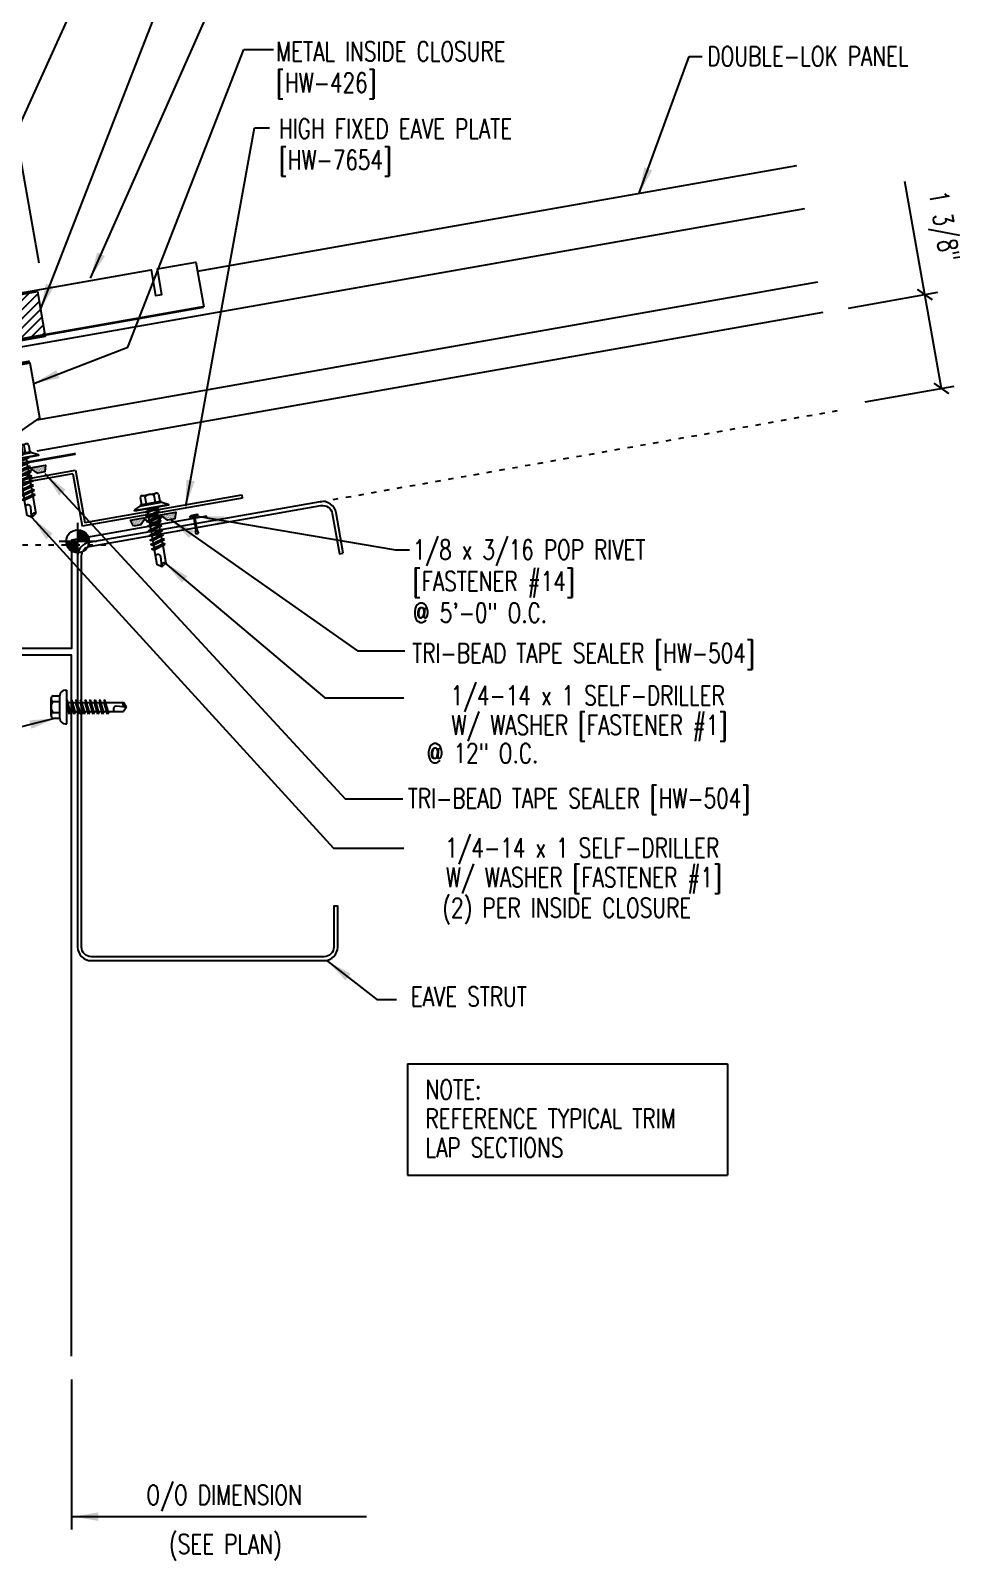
# Model space of a CAD drawing. Header units: inches. Extents: x 0.5 to 41.4, y 60.2 to 108.6.
# Drawn here: x 23.27 to 41.41, y 60.15 to 89.56 of the extents above; entities that cross this region are included whole.
import ezdxf
from ezdxf.enums import TextEntityAlignment as Align

# ---------------------------------------------------------------- set-up
doc = ezdxf.new("R2010")
doc.units = ezdxf.units.IN
doc.header["$MEASUREMENT"] = 0
doc.linetypes.add('ACAD_ISO07W100', pattern=[3, 0, -3])
for name, color, linetype in [('CLO', 3, 'Continuous'), ('DIM', 7, 'Continuous'), ('ELEV-MK', 3, 'Continuous'), ('FASTENER', 9, 'Continuous'), ('PANEL', 11, 'Continuous'), ('SEALANT', 8, 'Continuous'), ('STLA', 12, 'Continuous'), ('STLB', 5, 'Continuous'), ('TAPE', 8, 'Continuous'), ('TEXT', 2, 'Continuous'), ('TRIM', 6, 'Continuous')]:
    doc.layers.add(name, color=color, linetype=linetype)
doc.styles.add('TEXT1', font='ROMANS.shx', dxfattribs={"width": 0.75, "height": 0.375})
doc.dimstyles.new('DETAIL', dxfattribs={"dimscale": 4, "dimtxt": 0.09375, "dimasz": 0.0625, "dimexe": 0.0625, "dimexo": 0.125, "dimgap": 0.0625, "dimtad": 1, "dimdec": 4, "dimzin": 3, "dimdsep": 46, "dimlunit": 4, "dimtxsty": 'TEXT1', "dimblk": 'ARCHTICK', "dimcen": 0.0625, "dimclrd": 7, "dimclre": 7, "dimclrt": 2, "dimadec": 0, "dimazin": 0, "dimtfac": 0.59375, "dimtdec": 4, "dimtmove": 0, "dimatfit": 3, "dimfxl": 0, "dimfrac": 2, "dimtolj": 1, "dimtzin": 3, "dimarcsym": 0})
doc.dimstyles.new('DETAIL$7', dxfattribs={"dimscale": 4, "dimtxt": 0.09375, "dimasz": 0.125, "dimexe": 0.0625, "dimexo": 0.125, "dimgap": 0.0625, "dimtad": 1, "dimdec": 4, "dimzin": 3, "dimdsep": 46, "dimlunit": 4, "dimtxsty": 'TEXT1', "dimblk": 'ARCHTICK', "dimcen": 0.0625, "dimclrd": 7, "dimclre": 7, "dimclrt": 2, "dimadec": 0, "dimazin": 0, "dimtfac": 0.59375, "dimtdec": 4, "dimtmove": 0, "dimatfit": 3, "dimfxl": 0, "dimfrac": 2, "dimtolj": 1, "dimtzin": 3, "dimarcsym": 0})

# ---------------------------------------------------------------- blocks, each defined once
blk = doc.blocks.new('*X5')
at = {"color": 0}
for p, q in [((13.863, 23.94), (14.943, 25.019)), ((14.078, 23.978), (15.157, 25.057)), ((14.293, 24.015), (15.317, 25.04)), ((13.353, 24.666), (13.44, 24.754)), ((13.379, 24.516), (13.655, 24.792)), ((13.406, 24.366), (13.87, 24.83)), ((13.432, 24.215), (14.084, 24.868)), ((13.459, 24.065), (14.299, 24.905)), ((13.485, 23.915), (14.514, 24.943)), ((13.649, 23.902), (14.728, 24.981)), ((14.507, 24.053), (15.344, 24.89)), ((14.722, 24.091), (15.37, 24.74)), ((14.937, 24.129), (15.397, 24.589)), ((15.151, 24.167), (15.423, 24.439)), ((15.366, 24.205), (15.45, 24.289))]:
    blk.add_line(p, q, dxfattribs=at)
blk = doc.blocks.new('A$C0421499B')
at = {"layer": 'SEALANT'}
blk.add_lwpolyline([(2.122, 0.347), (0.152, 0), (0, 0.862), (1.97, 1.209)], close=True, dxfattribs=at)
blk.add_blockref('*X5', (-13.34, -23.874), dxfattribs=at)
blk = doc.blocks.new('MB_DW1')
at = {"layer": 'FASTENER'}
for p, q in [((-0.135, 0.302), (0.135, 0.302)), ((-0.217, 0.114), (-0.326, 0.059)), ((-0.326, 0.059), (-0.326, 0.049)), ((-0.326, 0.049), (0.326, 0.049)), ((-0.217, 0.114), (0.217, 0.114)), ((-0.193, 0.137), (0.193, 0.137)), ((-0.193, 0.119), (0.193, 0.119)), ((-0.181, 0.276), (-0.181, 0.137)), ((-0.181, 0.137), (0.181, 0.137)), ((-0.139, -0.016), (0.046, 0.037)), ((-0.104, -0.036), (0.139, 0.033)), ((-0.089, 0.276), (-0.089, 0.137)), ((-0.086, 0.037), (-0.086, -0.001)), ((-0.086, 0.037), (0.086, 0.037)), ((0.086, 0.037), (0.133, 0.037)), ((0.086, 0.018), (0.086, -0.042)), ((0.089, 0.276), (0.089, 0.137)), ((0.139, 0.033), (0.133, 0.037)), ((0.181, 0.276), (0.181, 0.137)), ((0.217, 0.114), (0.326, 0.059)), ((0.326, 0.059), (0.326, 0.049)), ((-0.104, -0.036), (-0.139, -0.016)), ((-0.139, -0.107), (0.104, -0.038)), ((-0.104, -0.127), (-0.139, -0.107)), ((-0.139, -0.198), (0.104, -0.128)), ((-0.104, -0.218), (-0.139, -0.198)), ((-0.139, -0.289), (0.104, -0.219)), ((-0.104, -0.309), (-0.139, -0.289)), ((-0.104, -0.127), (0.139, -0.058)), ((-0.104, -0.218), (0.139, -0.149)), ((-0.104, -0.309), (0.139, -0.239)), ((-0.086, -0.031), (-0.086, -0.092)), ((-0.086, -0.122), (-0.086, -0.183)), ((-0.086, -0.213), (-0.086, -0.274)), ((0.086, -0.073), (0.086, -0.133)), ((0.086, -0.164), (0.086, -0.224)), ((0.086, -0.255), (0.086, -0.315)), ((0.139, -0.058), (0.104, -0.038)), ((0.139, -0.149), (0.104, -0.128)), ((0.139, -0.239), (0.104, -0.219)), ((-0.139, -0.38), (0.104, -0.31)), ((-0.104, -0.4), (-0.139, -0.38)), ((-0.139, -0.47), (0.104, -0.401)), ((-0.104, -0.491), (-0.139, -0.47)), ((-0.139, -0.561), (0.104, -0.492)), ((-0.104, -0.581), (-0.139, -0.561)), ((-0.139, -0.652), (0.104, -0.583)), ((-0.104, -0.4), (0.139, -0.33)), ((-0.104, -0.491), (0.139, -0.421)), ((-0.104, -0.581), (0.139, -0.512)), ((-0.086, -0.304), (-0.086, -0.364)), ((-0.086, -0.395), (-0.086, -0.455)), ((-0.086, -0.486), (-0.086, -0.546)), ((-0.086, -0.577), (-0.086, -0.637)), ((0.086, -0.345), (0.086, -0.406)), ((0.086, -0.436), (0.086, -0.497)), ((0.086, -0.527), (0.086, -0.588)), ((0.139, -0.33), (0.104, -0.31)), ((0.139, -0.421), (0.104, -0.401)), ((0.139, -0.512), (0.104, -0.492)), ((0.139, -0.603), (0.104, -0.583)), ((-0.104, -0.672), (-0.139, -0.652)), ((-0.139, -0.743), (0.104, -0.674)), ((-0.104, -0.763), (-0.139, -0.743)), ((-0.104, -0.672), (0.139, -0.603)), ((-0.104, -0.763), (0.139, -0.694)), ((-0.086, -0.667), (-0.086, -0.728)), ((-0.086, -0.758), (-0.086, -1.05)), ((0.086, -0.618), (0.086, -0.679)), ((0.086, -0.709), (0.086, -1.05)), ((0.139, -0.694), (0.104, -0.674)), ((0, -1.111), (-0.086, -1.05)), ((-0.002, -1.095), (0.014, -0.909)), ((0, -1.111), (0.086, -1.05))]:
    blk.add_line(p, q, dxfattribs=at)
blk.add_lwpolyline([(-0.331, 0.037), (-0.331, 0.049), (0.331, 0.049), (0.331, 0.037)], close=True, dxfattribs=at)
for centre, radius, start, end in [((-0.135, 0.25), 0.0527, 29.8754, 150.1246), ((0, 0.138), 0.164, 56.9974, 123.0026), ((0.135, 0.25), 0.0527, 29.8754, 150.1246), ((-0.193, 0.128), 0.00894, 90, 270), ((0.193, 0.128), 0.00894, 270, 90), ((-0.046, -0.921), 0.0615, 11.1445, 130.906), ((0.054, -1.097), 0.0563, 55.4585, 194.8454)]:
    blk.add_arc(centre, radius, start, end, dxfattribs=at)
blk = doc.blocks.new('_ArchTick')
at = {"color": 0, "linetype": 'ByBlock', "const_width": 0.15}
blk.add_lwpolyline([(-0.5, -0.5), (0.5, 0.5)], dxfattribs=at)
blk = doc.blocks.new('*D30')
at = {"layer": 'DEFPOINTS', "color": 0}
for p in [(21.738, 94.677), (23.515, 84.598), (21.847, 84.304)]:
    blk.add_point(p, dxfattribs=at)
at = {"layer": 'DIM', "color": 7, "lineweight": -2}
for p, q in [((21.738, 94.677), (25.344, 95.313)), ((23.428, 85.09), (21.694, 94.923)), ((21.76, 84.796), (20.026, 94.629)), ((20.07, 94.383), (21.738, 94.677))]:
    blk.add_line(p, q, dxfattribs=at)
at = {"layer": 'DIM', "color": 7, "lineweight": -2, "xscale": 0.25, "yscale": 0.25, "zscale": 0.25}
for p, rotation in [((21.738, 94.677), 9.999999999999785), ((20.07, 94.383), 189.9999999999998)]:
    blk.add_blockref('_ArchTick', p, dxfattribs=dict(at, rotation=rotation))
at = {"layer": 'DIM', "color": 2, "insert": (23.708, 95.786), "char_height": 0.375, "attachment_point": 5, "rotation": 10, "style": 'TEXT1'}
blk.add_mtext('\\A1;{WALL PANEL}\\P{THICKNESS}', dxfattribs=at)
blk = doc.blocks.new('*X4')
at = {"color": 0}
for p, q in [((-0.434, 0.135), (-0.434, 0.135)), ((-0.434, 0.123), (-0.434, 0.123)), ((-0.422, 0.141), (-0.422, 0.141)), ((-0.422, 0.129), (-0.422, 0.129)), ((-0.422, 0.117), (-0.422, 0.117)), ((-0.422, 0.105), (-0.422, 0.105)), ((-0.422, 0.094), (-0.422, 0.094)), ((-0.422, 0.082), (-0.422, 0.082)), ((-0.41, 0.135), (-0.41, 0.135)), ((-0.41, 0.123), (-0.41, 0.123)), ((-0.41, 0.111), (-0.41, 0.111)), ((-0.41, 0.1), (-0.41, 0.1)), ((-0.41, 0.088), (-0.41, 0.088)), ((-0.41, 0.076), (-0.41, 0.076)), ((-0.41, 0.064), (-0.41, 0.064)), ((-0.41, 0.053), (-0.41, 0.053)), ((-0.41, 0.041), (-0.41, 0.041)), ((-0.398, 0.141), (-0.398, 0.141)), ((-0.398, 0.129), (-0.398, 0.129)), ((-0.398, 0.117), (-0.398, 0.117)), ((-0.398, 0.105), (-0.398, 0.105)), ((-0.398, 0.094), (-0.398, 0.094)), ((-0.398, 0.082), (-0.398, 0.082)), ((-0.398, 0.07), (-0.398, 0.07)), ((-0.398, 0.059), (-0.398, 0.059)), ((-0.398, 0.047), (-0.398, 0.047)), ((-0.398, 0.035), (-0.398, 0.035)), ((-0.398, 0.023), (-0.398, 0.023)), ((-0.387, 0.135), (-0.387, 0.135)), ((-0.387, 0.123), (-0.387, 0.123)), ((-0.387, 0.111), (-0.387, 0.111)), ((-0.387, 0.1), (-0.387, 0.1)), ((-0.387, 0.088), (-0.387, 0.088)), ((-0.387, 0.076), (-0.387, 0.076)), ((-0.387, 0.064), (-0.387, 0.064)), ((-0.387, 0.053), (-0.387, 0.053)), ((-0.387, 0.041), (-0.387, 0.041)), ((-0.387, 0.029), (-0.387, 0.029)), ((-0.375, 0.141), (-0.375, 0.141)), ((-0.375, 0.129), (-0.375, 0.129)), ((-0.375, 0.117), (-0.375, 0.117)), ((-0.375, 0.105), (-0.375, 0.105)), ((-0.375, 0.094), (-0.375, 0.094)), ((-0.375, 0.082), (-0.375, 0.082)), ((-0.375, 0.07), (-0.375, 0.07)), ((-0.375, 0.059), (-0.375, 0.059)), ((-0.375, 0.047), (-0.375, 0.047)), ((-0.375, 0.035), (-0.375, 0.035)), ((-0.375, 0.023), (-0.375, 0.023)), ((-0.363, 0.135), (-0.363, 0.135)), ((-0.363, 0.123), (-0.363, 0.123)), ((-0.363, 0.111), (-0.363, 0.111)), ((-0.363, 0.1), (-0.363, 0.1)), ((-0.363, 0.088), (-0.363, 0.088)), ((-0.363, 0.076), (-0.363, 0.076)), ((-0.363, 0.064), (-0.363, 0.064)), ((-0.363, 0.053), (-0.363, 0.053)), ((-0.363, 0.041), (-0.363, 0.041)), ((-0.363, 0.029), (-0.363, 0.029)), ((-0.352, 0.141), (-0.352, 0.141)), ((-0.352, 0.129), (-0.352, 0.129)), ((-0.352, 0.117), (-0.352, 0.117)), ((-0.352, 0.105), (-0.352, 0.105)), ((-0.352, 0.094), (-0.352, 0.094)), ((-0.352, 0.082), (-0.352, 0.082)), ((-0.352, 0.07), (-0.352, 0.07)), ((-0.352, 0.059), (-0.352, 0.059)), ((-0.352, 0.047), (-0.352, 0.047)), ((-0.352, 0.035), (-0.352, 0.035)), ((-0.352, 0.023), (-0.352, 0.023)), ((-0.34, 0.135), (-0.34, 0.135)), ((-0.34, 0.123), (-0.34, 0.123)), ((-0.34, 0.111), (-0.34, 0.111)), ((-0.34, 0.1), (-0.34, 0.1)), ((-0.34, 0.088), (-0.34, 0.088)), ((-0.34, 0.076), (-0.34, 0.076)), ((-0.34, 0.064), (-0.34, 0.064)), ((-0.34, 0.053), (-0.34, 0.053)), ((-0.34, 0.041), (-0.34, 0.041)), ((-0.34, 0.029), (-0.34, 0.029)), ((-0.328, 0.141), (-0.328, 0.141)), ((-0.328, 0.129), (-0.328, 0.129)), ((-0.328, 0.117), (-0.328, 0.117)), ((-0.328, 0.105), (-0.328, 0.105)), ((-0.328, 0.094), (-0.328, 0.094)), ((-0.328, 0.082), (-0.328, 0.082)), ((-0.328, 0.07), (-0.328, 0.07)), ((-0.328, 0.059), (-0.328, 0.059)), ((-0.328, 0.047), (-0.328, 0.047)), ((-0.328, 0.035), (-0.328, 0.035)), ((-0.328, 0.023), (-0.328, 0.023)), ((-0.316, 0.135), (-0.316, 0.135)), ((-0.316, 0.123), (-0.316, 0.123)), ((-0.316, 0.111), (-0.316, 0.111)), ((-0.316, 0.1), (-0.316, 0.1)), ((-0.316, 0.088), (-0.316, 0.088)), ((-0.316, 0.076), (-0.316, 0.076)), ((-0.316, 0.064), (-0.316, 0.064)), ((-0.316, 0.053), (-0.316, 0.053)), ((-0.316, 0.041), (-0.316, 0.041)), ((-0.316, 0.029), (-0.316, 0.029)), ((-0.305, 0.141), (-0.305, 0.141)), ((-0.305, 0.129), (-0.305, 0.129)), ((-0.305, 0.117), (-0.305, 0.117)), ((-0.305, 0.105), (-0.305, 0.105)), ((-0.305, 0.094), (-0.305, 0.094)), ((-0.305, 0.082), (-0.305, 0.082)), ((-0.305, 0.07), (-0.305, 0.07)), ((-0.305, 0.059), (-0.305, 0.059)), ((-0.305, 0.047), (-0.305, 0.047)), ((-0.305, 0.035), (-0.305, 0.035)), ((-0.305, 0.023), (-0.305, 0.023)), ((-0.293, 0.135), (-0.293, 0.135)), ((-0.293, 0.123), (-0.293, 0.123)), ((-0.293, 0.111), (-0.293, 0.111)), ((-0.293, 0.1), (-0.293, 0.1)), ((-0.293, 0.088), (-0.293, 0.088)), ((-0.293, 0.076), (-0.293, 0.076)), ((-0.293, 0.064), (-0.293, 0.064)), ((-0.293, 0.053), (-0.293, 0.053)), ((-0.293, 0.041), (-0.293, 0.041)), ((-0.293, 0.029), (-0.293, 0.029)), ((-0.281, 0.141), (-0.281, 0.141)), ((-0.281, 0.129), (-0.281, 0.129)), ((-0.281, 0.117), (-0.281, 0.117)), ((-0.281, 0.105), (-0.281, 0.105)), ((-0.281, 0.094), (-0.281, 0.094)), ((-0.281, 0.082), (-0.281, 0.082)), ((-0.281, 0.07), (-0.281, 0.07)), ((-0.281, 0.059), (-0.281, 0.059)), ((-0.281, 0.047), (-0.281, 0.047)), ((-0.281, 0.035), (-0.281, 0.035)), ((-0.281, 0.023), (-0.281, 0.023)), ((-0.27, 0.135), (-0.27, 0.135)), ((-0.27, 0.123), (-0.27, 0.123)), ((-0.27, 0.111), (-0.27, 0.111)), ((-0.27, 0.1), (-0.27, 0.1)), ((-0.27, 0.088), (-0.27, 0.088)), ((-0.27, 0.076), (-0.27, 0.076)), ((-0.27, 0.064), (-0.27, 0.064)), ((-0.27, 0.053), (-0.27, 0.053)), ((-0.27, 0.041), (-0.27, 0.041)), ((-0.27, 0.029), (-0.27, 0.029)), ((-0.258, 0.141), (-0.258, 0.141)), ((-0.258, 0.129), (-0.258, 0.129)), ((-0.258, 0.117), (-0.258, 0.117)), ((-0.258, 0.105), (-0.258, 0.105)), ((-0.258, 0.094), (-0.258, 0.094)), ((-0.258, 0.082), (-0.258, 0.082)), ((-0.258, 0.07), (-0.258, 0.07)), ((-0.258, 0.059), (-0.258, 0.059)), ((-0.258, 0.047), (-0.258, 0.047)), ((-0.258, 0.035), (-0.258, 0.035)), ((-0.258, 0.023), (-0.258, 0.023)), ((-0.246, 0.135), (-0.246, 0.135)), ((-0.246, 0.123), (-0.246, 0.123)), ((-0.246, 0.111), (-0.246, 0.111)), ((-0.246, 0.1), (-0.246, 0.1)), ((-0.246, 0.088), (-0.246, 0.088)), ((-0.246, 0.076), (-0.246, 0.076)), ((-0.246, 0.064), (-0.246, 0.064)), ((-0.246, 0.053), (-0.246, 0.053)), ((-0.246, 0.041), (-0.246, 0.041)), ((-0.234, 0.141), (-0.234, 0.141)), ((-0.234, 0.129), (-0.234, 0.129)), ((-0.234, 0.117), (-0.234, 0.117)), ((-0.234, 0.105), (-0.234, 0.105)), ((-0.234, 0.094), (-0.234, 0.094)), ((-0.234, 0.082), (-0.234, 0.082)), ((-0.234, 0.07), (-0.234, 0.07)), ((-0.234, 0.059), (-0.234, 0.059)), ((-0.234, 0.047), (-0.234, 0.047)), ((-0.223, 0.135), (-0.223, 0.135)), ((-0.223, 0.123), (-0.223, 0.123)), ((-0.223, 0.111), (-0.223, 0.111)), ((-0.223, 0.1), (-0.223, 0.1)), ((-0.223, 0.088), (-0.223, 0.088)), ((-0.223, 0.076), (-0.223, 0.076)), ((-0.223, 0.064), (-0.223, 0.064)), ((-0.211, 0.141), (-0.211, 0.141)), ((-0.211, 0.129), (-0.211, 0.129)), ((-0.211, 0.117), (-0.211, 0.117)), ((-0.211, 0.105), (-0.211, 0.105)), ((-0.211, 0.094), (-0.211, 0.094)), ((-0.211, 0.082), (-0.211, 0.082)), ((-0.211, 0.07), (-0.211, 0.07)), ((-0.199, 0.135), (-0.199, 0.135)), ((-0.199, 0.123), (-0.199, 0.123)), ((-0.199, 0.111), (-0.199, 0.111)), ((-0.199, 0.1), (-0.199, 0.1)), ((-0.199, 0.088), (-0.199, 0.088)), ((-0.188, 0.141), (-0.188, 0.141)), ((-0.188, 0.129), (-0.188, 0.129)), ((-0.188, 0.117), (-0.188, 0.117)), ((-0.188, 0.105), (-0.188, 0.105)), ((-0.188, 0.094), (-0.188, 0.094)), ((-0.176, 0.135), (-0.176, 0.135)), ((-0.176, 0.123), (-0.176, 0.123)), ((-0.176, 0.111), (-0.176, 0.111)), ((-0.164, 0.141), (-0.164, 0.141)), ((-0.164, 0.129), (-0.164, 0.129)), ((-0.164, 0.117), (-0.164, 0.117)), ((-0.164, 0.105), (-0.164, 0.105)), ((-0.152, 0.135), (-0.152, 0.135)), ((-0.152, 0.123), (-0.152, 0.123)), ((-0.152, 0.111), (-0.152, 0.111)), ((-0.152, 0.1), (-0.152, 0.1)), ((-0.141, 0.141), (-0.141, 0.141)), ((-0.141, 0.129), (-0.141, 0.129)), ((-0.141, 0.117), (-0.141, 0.117)), ((-0.141, 0.105), (-0.141, 0.105)), ((-0.141, 0.094), (-0.141, 0.094)), ((-0.141, 0.082), (-0.141, 0.082)), ((-0.129, 0.135), (-0.129, 0.135)), ((-0.129, 0.123), (-0.129, 0.123)), ((-0.129, 0.111), (-0.129, 0.111)), ((-0.129, 0.1), (-0.129, 0.1)), ((-0.129, 0.088), (-0.129, 0.088)), ((-0.129, 0.076), (-0.129, 0.076)), ((-0.117, 0.141), (-0.117, 0.141)), ((-0.117, 0.129), (-0.117, 0.129)), ((-0.117, 0.117), (-0.117, 0.117)), ((-0.117, 0.105), (-0.117, 0.105)), ((-0.117, 0.094), (-0.117, 0.094)), ((-0.117, 0.082), (-0.117, 0.082)), ((-0.117, 0.07), (-0.117, 0.07)), ((-0.117, 0.059), (-0.117, 0.059)), ((-0.105, 0.135), (-0.105, 0.135)), ((-0.105, 0.123), (-0.105, 0.123)), ((-0.105, 0.111), (-0.105, 0.111)), ((-0.105, 0.1), (-0.105, 0.1)), ((-0.105, 0.088), (-0.105, 0.088)), ((-0.105, 0.076), (-0.105, 0.076)), ((-0.105, 0.064), (-0.105, 0.064)), ((-0.105, 0.053), (-0.105, 0.053)), ((-0.094, 0.141), (-0.094, 0.141)), ((-0.094, 0.129), (-0.094, 0.129)), ((-0.094, 0.117), (-0.094, 0.117)), ((-0.094, 0.105), (-0.094, 0.105)), ((-0.094, 0.094), (-0.094, 0.094)), ((-0.094, 0.082), (-0.094, 0.082)), ((-0.094, 0.07), (-0.094, 0.07)), ((-0.094, 0.059), (-0.094, 0.059)), ((-0.094, 0.047), (-0.094, 0.047)), ((-0.094, 0.035), (-0.094, 0.035)), ((-0.082, 0.135), (-0.082, 0.135)), ((-0.082, 0.123), (-0.082, 0.123)), ((-0.082, 0.111), (-0.082, 0.111)), ((-0.082, 0.1), (-0.082, 0.1)), ((-0.082, 0.088), (-0.082, 0.088)), ((-0.082, 0.076), (-0.082, 0.076)), ((-0.082, 0.064), (-0.082, 0.064)), ((-0.082, 0.053), (-0.082, 0.053)), ((-0.082, 0.041), (-0.082, 0.041)), ((-0.082, 0.029), (-0.082, 0.029)), ((-0.07, 0.141), (-0.07, 0.141)), ((-0.07, 0.129), (-0.07, 0.129)), ((-0.07, 0.117), (-0.07, 0.117)), ((-0.07, 0.105), (-0.07, 0.105)), ((-0.07, 0.094), (-0.07, 0.094)), ((-0.07, 0.082), (-0.07, 0.082)), ((-0.07, 0.07), (-0.07, 0.07)), ((-0.07, 0.059), (-0.07, 0.059)), ((-0.07, 0.047), (-0.07, 0.047)), ((-0.07, 0.035), (-0.07, 0.035)), ((-0.07, 0.023), (-0.07, 0.023)), ((-0.059, 0.135), (-0.059, 0.135)), ((-0.059, 0.123), (-0.059, 0.123)), ((-0.059, 0.111), (-0.059, 0.111)), ((-0.059, 0.1), (-0.059, 0.1)), ((-0.059, 0.088), (-0.059, 0.088)), ((-0.059, 0.076), (-0.059, 0.076)), ((-0.059, 0.064), (-0.059, 0.064)), ((-0.059, 0.053), (-0.059, 0.053)), ((-0.059, 0.041), (-0.059, 0.041)), ((-0.059, 0.029), (-0.059, 0.029)), ((-0.047, 0.141), (-0.047, 0.141)), ((-0.047, 0.129), (-0.047, 0.129)), ((-0.047, 0.117), (-0.047, 0.117)), ((-0.047, 0.105), (-0.047, 0.105)), ((-0.047, 0.094), (-0.047, 0.094)), ((-0.047, 0.082), (-0.047, 0.082)), ((-0.047, 0.07), (-0.047, 0.07)), ((-0.047, 0.059), (-0.047, 0.059)), ((-0.047, 0.047), (-0.047, 0.047)), ((-0.047, 0.035), (-0.047, 0.035)), ((-0.047, 0.023), (-0.047, 0.023)), ((-0.035, 0.135), (-0.035, 0.135)), ((-0.035, 0.123), (-0.035, 0.123)), ((-0.035, 0.111), (-0.035, 0.111)), ((-0.035, 0.1), (-0.035, 0.1)), ((-0.035, 0.088), (-0.035, 0.088)), ((-0.035, 0.076), (-0.035, 0.076)), ((-0.035, 0.064), (-0.035, 0.064)), ((-0.035, 0.053), (-0.035, 0.053)), ((-0.035, 0.041), (-0.035, 0.041)), ((-0.035, 0.029), (-0.035, 0.029)), ((-0.023, 0.141), (-0.023, 0.141)), ((-0.023, 0.129), (-0.023, 0.129)), ((-0.023, 0.117), (-0.023, 0.117)), ((-0.023, 0.105), (-0.023, 0.105)), ((-0.023, 0.094), (-0.023, 0.094)), ((-0.023, 0.082), (-0.023, 0.082)), ((-0.023, 0.07), (-0.023, 0.07)), ((-0.023, 0.059), (-0.023, 0.059)), ((-0.023, 0.047), (-0.023, 0.047)), ((-0.023, 0.035), (-0.023, 0.035)), ((-0.023, 0.023), (-0.023, 0.023)), ((-0.012, 0.135), (-0.012, 0.135)), ((-0.012, 0.123), (-0.012, 0.123)), ((-0.012, 0.111), (-0.012, 0.111)), ((-0.012, 0.1), (-0.012, 0.1)), ((-0.012, 0.088), (-0.012, 0.088)), ((-0.012, 0.076), (-0.012, 0.076)), ((-0.012, 0.064), (-0.012, 0.064)), ((-0.012, 0.053), (-0.012, 0.053)), ((-0.012, 0.041), (-0.012, 0.041)), ((-0.012, 0.029), (-0.012, 0.029)), ((0, 0.141), (0, 0.141)), ((0, 0.129), (0, 0.129)), ((0, 0.117), (0, 0.117)), ((0, 0.105), (0, 0.105)), ((0, 0.094), (0, 0.094)), ((0, 0.082), (0, 0.082)), ((0, 0.07), (0, 0.07)), ((0, 0.059), (0, 0.059)), ((0, 0.047), (0, 0.047)), ((0, 0.035), (0, 0.035)), ((0, 0.023), (0, 0.023)), ((0.012, 0.135), (0.012, 0.135)), ((0.012, 0.123), (0.012, 0.123)), ((0.012, 0.111), (0.012, 0.111)), ((0.012, 0.1), (0.012, 0.1)), ((0.012, 0.088), (0.012, 0.088)), ((0.012, 0.076), (0.012, 0.076)), ((0.012, 0.064), (0.012, 0.064)), ((0.012, 0.053), (0.012, 0.053)), ((0.012, 0.041), (0.012, 0.041)), ((0.012, 0.029), (0.012, 0.029)), ((0.023, 0.141), (0.023, 0.141)), ((0.023, 0.129), (0.023, 0.129)), ((0.023, 0.117), (0.023, 0.117)), ((0.023, 0.105), (0.023, 0.105)), ((0.023, 0.094), (0.023, 0.094)), ((0.023, 0.082), (0.023, 0.082)), ((0.023, 0.07), (0.023, 0.07)), ((0.023, 0.059), (0.023, 0.059)), ((0.023, 0.047), (0.023, 0.047)), ((0.023, 0.035), (0.023, 0.035)), ((0.023, 0.023), (0.023, 0.023)), ((0.035, 0.135), (0.035, 0.135)), ((0.035, 0.123), (0.035, 0.123)), ((0.035, 0.111), (0.035, 0.111)), ((0.035, 0.1), (0.035, 0.1)), ((0.035, 0.088), (0.035, 0.088)), ((0.035, 0.076), (0.035, 0.076)), ((0.035, 0.064), (0.035, 0.064)), ((0.035, 0.053), (0.035, 0.053)), ((0.035, 0.041), (0.035, 0.041)), ((0.035, 0.029), (0.035, 0.029)), ((0.047, 0.141), (0.047, 0.141)), ((0.047, 0.129), (0.047, 0.129)), ((0.047, 0.117), (0.047, 0.117)), ((0.047, 0.105), (0.047, 0.105)), ((0.047, 0.094), (0.047, 0.094)), ((0.047, 0.082), (0.047, 0.082)), ((0.047, 0.07), (0.047, 0.07)), ((0.047, 0.059), (0.047, 0.059)), ((0.047, 0.047), (0.047, 0.047)), ((0.047, 0.035), (0.047, 0.035)), ((0.047, 0.023), (0.047, 0.023)), ((0.059, 0.135), (0.059, 0.135)), ((0.059, 0.123), (0.059, 0.123)), ((0.059, 0.111), (0.059, 0.111)), ((0.059, 0.1), (0.059, 0.1)), ((0.059, 0.088), (0.059, 0.088)), ((0.059, 0.076), (0.059, 0.076)), ((0.059, 0.064), (0.059, 0.064)), ((0.059, 0.053), (0.059, 0.053)), ((0.059, 0.041), (0.059, 0.041)), ((0.059, 0.029), (0.059, 0.029)), ((0.07, 0.141), (0.07, 0.141)), ((0.07, 0.129), (0.07, 0.129)), ((0.07, 0.117), (0.07, 0.117)), ((0.07, 0.105), (0.07, 0.105)), ((0.07, 0.094), (0.07, 0.094)), ((0.07, 0.082), (0.07, 0.082)), ((0.07, 0.07), (0.07, 0.07)), ((0.07, 0.059), (0.07, 0.059)), ((0.07, 0.047), (0.07, 0.047)), ((0.07, 0.035), (0.07, 0.035)), ((0.07, 0.023), (0.07, 0.023)), ((0.082, 0.135), (0.082, 0.135)), ((0.082, 0.123), (0.082, 0.123)), ((0.082, 0.111), (0.082, 0.111)), ((0.082, 0.1), (0.082, 0.1)), ((0.082, 0.088), (0.082, 0.088)), ((0.082, 0.076), (0.082, 0.076)), ((0.082, 0.064), (0.082, 0.064)), ((0.082, 0.053), (0.082, 0.053)), ((0.082, 0.041), (0.082, 0.041)), ((0.082, 0.029), (0.082, 0.029)), ((0.094, 0.141), (0.094, 0.141)), ((0.094, 0.129), (0.094, 0.129)), ((0.094, 0.117), (0.094, 0.117)), ((0.094, 0.105), (0.094, 0.105)), ((0.094, 0.094), (0.094, 0.094)), ((0.094, 0.082), (0.094, 0.082)), ((0.094, 0.07), (0.094, 0.07)), ((0.094, 0.059), (0.094, 0.059)), ((0.094, 0.047), (0.094, 0.047)), ((0.094, 0.035), (0.094, 0.035)), ((0.105, 0.135), (0.105, 0.135)), ((0.105, 0.123), (0.105, 0.123)), ((0.105, 0.111), (0.105, 0.111)), ((0.105, 0.1), (0.105, 0.1)), ((0.105, 0.088), (0.105, 0.088)), ((0.105, 0.076), (0.105, 0.076)), ((0.105, 0.064), (0.105, 0.064)), ((0.105, 0.053), (0.105, 0.053)), ((0.117, 0.141), (0.117, 0.141)), ((0.117, 0.129), (0.117, 0.129)), ((0.117, 0.117), (0.117, 0.117)), ((0.117, 0.105), (0.117, 0.105)), ((0.117, 0.094), (0.117, 0.094)), ((0.117, 0.082), (0.117, 0.082)), ((0.117, 0.07), (0.117, 0.07)), ((0.117, 0.059), (0.117, 0.059)), ((0.129, 0.135), (0.129, 0.135)), ((0.129, 0.123), (0.129, 0.123)), ((0.129, 0.111), (0.129, 0.111)), ((0.129, 0.1), (0.129, 0.1)), ((0.129, 0.088), (0.129, 0.088)), ((0.129, 0.076), (0.129, 0.076)), ((0.141, 0.141), (0.141, 0.141)), ((0.141, 0.129), (0.141, 0.129)), ((0.141, 0.117), (0.141, 0.117)), ((0.141, 0.105), (0.141, 0.105)), ((0.141, 0.094), (0.141, 0.094)), ((0.141, 0.082), (0.141, 0.082)), ((0.152, 0.135), (0.152, 0.135)), ((0.152, 0.123), (0.152, 0.123)), ((0.152, 0.111), (0.152, 0.111)), ((0.152, 0.1), (0.152, 0.1)), ((0.164, 0.141), (0.164, 0.141)), ((0.164, 0.129), (0.164, 0.129)), ((0.164, 0.117), (0.164, 0.117)), ((0.164, 0.105), (0.164, 0.105)), ((0.176, 0.135), (0.176, 0.135)), ((0.176, 0.123), (0.176, 0.123)), ((0.176, 0.111), (0.176, 0.111)), ((0.188, 0.141), (0.188, 0.141)), ((0.188, 0.129), (0.188, 0.129)), ((0.188, 0.117), (0.188, 0.117)), ((0.188, 0.105), (0.188, 0.105)), ((0.188, 0.094), (0.188, 0.094)), ((0.199, 0.135), (0.199, 0.135)), ((0.199, 0.123), (0.199, 0.123)), ((0.199, 0.111), (0.199, 0.111)), ((0.199, 0.1), (0.199, 0.1)), ((0.199, 0.088), (0.199, 0.088)), ((0.211, 0.141), (0.211, 0.141)), ((0.211, 0.129), (0.211, 0.129)), ((0.211, 0.117), (0.211, 0.117)), ((0.211, 0.105), (0.211, 0.105)), ((0.211, 0.094), (0.211, 0.094)), ((0.211, 0.082), (0.211, 0.082)), ((0.211, 0.07), (0.211, 0.07)), ((0.223, 0.135), (0.223, 0.135)), ((0.223, 0.123), (0.223, 0.123)), ((0.223, 0.111), (0.223, 0.111)), ((0.223, 0.1), (0.223, 0.1)), ((0.223, 0.088), (0.223, 0.088)), ((0.223, 0.076), (0.223, 0.076)), ((0.223, 0.064), (0.223, 0.064)), ((0.234, 0.141), (0.234, 0.141)), ((0.234, 0.129), (0.234, 0.129)), ((0.234, 0.117), (0.234, 0.117)), ((0.234, 0.105), (0.234, 0.105)), ((0.234, 0.094), (0.234, 0.094)), ((0.234, 0.082), (0.234, 0.082)), ((0.234, 0.07), (0.234, 0.07)), ((0.234, 0.059), (0.234, 0.059)), ((0.234, 0.047), (0.234, 0.047)), ((0.246, 0.135), (0.246, 0.135)), ((0.246, 0.123), (0.246, 0.123)), ((0.246, 0.111), (0.246, 0.111)), ((0.246, 0.1), (0.246, 0.1)), ((0.246, 0.088), (0.246, 0.088)), ((0.246, 0.076), (0.246, 0.076)), ((0.246, 0.064), (0.246, 0.064)), ((0.246, 0.053), (0.246, 0.053)), ((0.246, 0.041), (0.246, 0.041)), ((0.258, 0.141), (0.258, 0.141)), ((0.258, 0.129), (0.258, 0.129)), ((0.258, 0.117), (0.258, 0.117)), ((0.258, 0.105), (0.258, 0.105)), ((0.258, 0.094), (0.258, 0.094)), ((0.258, 0.082), (0.258, 0.082)), ((0.258, 0.07), (0.258, 0.07)), ((0.258, 0.059), (0.258, 0.059)), ((0.258, 0.047), (0.258, 0.047)), ((0.258, 0.035), (0.258, 0.035)), ((0.258, 0.023), (0.258, 0.023)), ((0.27, 0.135), (0.27, 0.135)), ((0.27, 0.123), (0.27, 0.123)), ((0.27, 0.111), (0.27, 0.111)), ((0.27, 0.1), (0.27, 0.1)), ((0.27, 0.088), (0.27, 0.088)), ((0.27, 0.076), (0.27, 0.076)), ((0.27, 0.064), (0.27, 0.064)), ((0.27, 0.053), (0.27, 0.053)), ((0.27, 0.041), (0.27, 0.041)), ((0.27, 0.029), (0.27, 0.029)), ((0.281, 0.141), (0.281, 0.141)), ((0.281, 0.129), (0.281, 0.129)), ((0.281, 0.117), (0.281, 0.117)), ((0.281, 0.105), (0.281, 0.105)), ((0.281, 0.094), (0.281, 0.094)), ((0.281, 0.082), (0.281, 0.082)), ((0.281, 0.07), (0.281, 0.07)), ((0.281, 0.059), (0.281, 0.059)), ((0.281, 0.047), (0.281, 0.047)), ((0.281, 0.035), (0.281, 0.035)), ((0.281, 0.023), (0.281, 0.023)), ((0.293, 0.135), (0.293, 0.135)), ((0.293, 0.123), (0.293, 0.123)), ((0.293, 0.111), (0.293, 0.111)), ((0.293, 0.1), (0.293, 0.1)), ((0.293, 0.088), (0.293, 0.088)), ((0.293, 0.076), (0.293, 0.076)), ((0.293, 0.064), (0.293, 0.064)), ((0.293, 0.053), (0.293, 0.053)), ((0.293, 0.041), (0.293, 0.041)), ((0.293, 0.029), (0.293, 0.029)), ((0.305, 0.141), (0.305, 0.141)), ((0.305, 0.129), (0.305, 0.129)), ((0.305, 0.117), (0.305, 0.117)), ((0.305, 0.105), (0.305, 0.105)), ((0.305, 0.094), (0.305, 0.094)), ((0.305, 0.082), (0.305, 0.082)), ((0.305, 0.07), (0.305, 0.07)), ((0.305, 0.059), (0.305, 0.059)), ((0.305, 0.047), (0.305, 0.047)), ((0.305, 0.035), (0.305, 0.035)), ((0.305, 0.023), (0.305, 0.023)), ((0.316, 0.135), (0.316, 0.135)), ((0.316, 0.123), (0.316, 0.123)), ((0.316, 0.111), (0.316, 0.111)), ((0.316, 0.1), (0.316, 0.1)), ((0.316, 0.088), (0.316, 0.088)), ((0.316, 0.076), (0.316, 0.076)), ((0.316, 0.064), (0.316, 0.064)), ((0.316, 0.053), (0.316, 0.053)), ((0.316, 0.041), (0.316, 0.041)), ((0.316, 0.029), (0.316, 0.029)), ((0.328, 0.141), (0.328, 0.141)), ((0.328, 0.129), (0.328, 0.129)), ((0.328, 0.117), (0.328, 0.117)), ((0.328, 0.105), (0.328, 0.105)), ((0.328, 0.094), (0.328, 0.094)), ((0.328, 0.082), (0.328, 0.082)), ((0.328, 0.07), (0.328, 0.07)), ((0.328, 0.059), (0.328, 0.059)), ((0.328, 0.047), (0.328, 0.047)), ((0.328, 0.035), (0.328, 0.035)), ((0.328, 0.023), (0.328, 0.023)), ((0.34, 0.135), (0.34, 0.135)), ((0.34, 0.123), (0.34, 0.123)), ((0.34, 0.111), (0.34, 0.111)), ((0.34, 0.1), (0.34, 0.1)), ((0.34, 0.088), (0.34, 0.088)), ((0.34, 0.076), (0.34, 0.076)), ((0.34, 0.064), (0.34, 0.064)), ((0.34, 0.053), (0.34, 0.053)), ((0.34, 0.041), (0.34, 0.041)), ((0.34, 0.029), (0.34, 0.029)), ((0.352, 0.141), (0.352, 0.141)), ((0.352, 0.129), (0.352, 0.129)), ((0.352, 0.117), (0.352, 0.117)), ((0.352, 0.105), (0.352, 0.105)), ((0.352, 0.094), (0.352, 0.094)), ((0.352, 0.082), (0.352, 0.082)), ((0.352, 0.07), (0.352, 0.07)), ((0.352, 0.059), (0.352, 0.059)), ((0.352, 0.047), (0.352, 0.047)), ((0.352, 0.035), (0.352, 0.035)), ((0.352, 0.023), (0.352, 0.023)), ((0.363, 0.135), (0.363, 0.135)), ((0.363, 0.123), (0.363, 0.123)), ((0.363, 0.111), (0.363, 0.111)), ((0.363, 0.1), (0.363, 0.1)), ((0.363, 0.088), (0.363, 0.088)), ((0.363, 0.076), (0.363, 0.076)), ((0.363, 0.064), (0.363, 0.064)), ((0.363, 0.053), (0.363, 0.053)), ((0.363, 0.041), (0.363, 0.041)), ((0.363, 0.029), (0.363, 0.029)), ((0.375, 0.141), (0.375, 0.141)), ((0.375, 0.129), (0.375, 0.129)), ((0.375, 0.117), (0.375, 0.117)), ((0.375, 0.105), (0.375, 0.105)), ((0.375, 0.094), (0.375, 0.094)), ((0.375, 0.082), (0.375, 0.082)), ((0.375, 0.07), (0.375, 0.07)), ((0.375, 0.059), (0.375, 0.059)), ((0.375, 0.047), (0.375, 0.047)), ((0.375, 0.035), (0.375, 0.035)), ((0.375, 0.023), (0.375, 0.023)), ((0.387, 0.135), (0.387, 0.135)), ((0.387, 0.123), (0.387, 0.123)), ((0.387, 0.111), (0.387, 0.111)), ((0.387, 0.1), (0.387, 0.1)), ((0.387, 0.088), (0.387, 0.088)), ((0.387, 0.076), (0.387, 0.076)), ((0.387, 0.064), (0.387, 0.064)), ((0.387, 0.053), (0.387, 0.053)), ((0.387, 0.041), (0.387, 0.041)), ((0.387, 0.029), (0.387, 0.029)), ((0.398, 0.141), (0.398, 0.141)), ((0.398, 0.129), (0.398, 0.129)), ((0.398, 0.117), (0.398, 0.117)), ((0.398, 0.105), (0.398, 0.105)), ((0.398, 0.094), (0.398, 0.094)), ((0.398, 0.082), (0.398, 0.082)), ((0.398, 0.07), (0.398, 0.07)), ((0.398, 0.059), (0.398, 0.059)), ((0.398, 0.047), (0.398, 0.047)), ((0.398, 0.035), (0.398, 0.035)), ((0.398, 0.023), (0.398, 0.023)), ((0.41, 0.135), (0.41, 0.135)), ((0.41, 0.123), (0.41, 0.123)), ((0.41, 0.111), (0.41, 0.111)), ((0.41, 0.1), (0.41, 0.1)), ((0.41, 0.088), (0.41, 0.088)), ((0.41, 0.076), (0.41, 0.076)), ((0.41, 0.064), (0.41, 0.064)), ((0.41, 0.053), (0.41, 0.053)), ((0.41, 0.041), (0.41, 0.041)), ((0.422, 0.141), (0.422, 0.141)), ((0.422, 0.129), (0.422, 0.129)), ((0.422, 0.117), (0.422, 0.117)), ((0.422, 0.105), (0.422, 0.105)), ((0.422, 0.094), (0.422, 0.094)), ((0.422, 0.082), (0.422, 0.082)), ((0.434, 0.135), (0.434, 0.135)), ((0.434, 0.123), (0.434, 0.123))]:
    blk.add_line(p, q, dxfattribs=at)
blk = doc.blocks.new('MB_DBTAP')
at = {"layer": 'TAPE', "color": 9}
blk.add_lwpolyline([(-0.403, 0.018), (-0.442, 0.141), (0.442, 0.141), (0.403, 0.018), (0.26, 0.018), (0.17, 0.109), (0.079, 0.018), (0, 0.018), (-0.079, 0.018), (-0.17, 0.109), (-0.26, 0.018)], close=True, dxfattribs=at)
at = {"layer": 'TAPE', "color": 251}
blk.add_blockref('*X4', (0, 0), dxfattribs=at)
blk = doc.blocks.new('MB_UDICM')
at = {"layer": 'CLO'}
blk.add_lwpolyline([(0, 1), (0, 0.06, 0.414337), (0.06, 0), (0.06, 0.06), (0.562, 0.187), (0.562, 0.375), (0.25, 0.413), (0.25, 0.476), (1, 0.828), (1, 1.89), (0.06, 1.89), (0.06, 1.95, 0.414214), (0, 1.89)], format="xyb", close=True, dxfattribs=at)
at = {"layer": 'CLO', "const_width": 0.0478}
for points in [[(0.06, 1.926), (1, 1.926)], [(0.06, 0.024), (1.56, 0.024)]]:
    blk.add_lwpolyline(points, dxfattribs=at)
blk = doc.blocks.new('MB_GSTRP')
at = {"layer": 'STLB'}
blk.add_lwpolyline([(0, -0.875), (0, 0), (0.75, 0), (0.75, -0.5), (0.875, -0.5), (0.875, 0), (9.125, 0), (9.125, -0.5), (9.25, -0.5), (9.25, 0), (10, 0), (10, -0.875)], dxfattribs=at)
at = {"layer": 'STLB', "const_width": 0.0478}
blk.add_lwpolyline([(10, -0.875), (0, -0.875)], dxfattribs=at)
blk = doc.blocks.new('SURVEY')
at = {"color": 11}
for p, q in [((0, 0.178), (0, -0.178)), ((0.033, 0.105), (0, 0.105)), ((0.063, 0.09), (0, 0.09)), ((0.08, 0.075), (0, 0.075)), ((0.092, 0.06), (0, 0.06)), ((0.1, 0.045), (0, 0.045)), ((0.106, 0.03), (0, 0.03)), ((0.109, 0.015), (0, 0.015)), ((0.178, 0), (-0.178, 0)), ((0, -0.015), (-0.109, -0.015)), ((0, -0.03), (-0.106, -0.03)), ((0, -0.045), (-0.1, -0.045)), ((0, -0.06), (-0.092, -0.06)), ((0, -0.075), (-0.08, -0.075)), ((0, -0.09), (-0.063, -0.09)), ((0, -0.105), (-0.033, -0.105))]:
    blk.add_line(p, q, dxfattribs=at)
blk.add_circle((0, 0), 0.11, dxfattribs=at)
blk = doc.blocks.new('A$C08B45863')
at = {"layer": 'STLA', "color": 1}
for p, q in [((-3.057, 1.331), (-1.58, 1.591)), ((-1.63, 1.519), (-3.046, 1.269)), ((-1.63, 1.519), (-1.453, 0.514)), ((-1.58, 1.591), (-1.402, 0.586)), ((-3.046, 1.269), (-3.057, 1.331)), ((1.624, 1.057), (-1.453, 0.514)), ((-1.402, 0.586), (1.614, 1.118)), ((1.614, 1.118), (1.624, 1.057))]:
    blk.add_line(p, q, dxfattribs=at)
blk = doc.blocks.new('*D32')
at = {"layer": 'DEFPOINTS', "color": 0}
for p in [(40.459, 84.489), (38.499, 84.144), (38.817, 82.338)]:
    blk.add_point(p, dxfattribs=at)
at = {"layer": 'TEXT', "color": 7, "lineweight": -2}
for p, q in [((40.459, 84.489), (40.076, 86.665)), ((38.991, 84.23), (40.706, 84.533)), ((40.778, 82.684), (40.459, 84.489)), ((39.31, 82.425), (41.024, 82.727))]:
    blk.add_line(p, q, dxfattribs=at)
at = {"layer": 'TEXT', "color": 7, "lineweight": -2, "xscale": 0.25, "yscale": 0.25, "zscale": 0.25}
for p, rotation in [((40.459, 84.489), 99.99999999999979), ((40.778, 82.684), 279.9999999999998)]:
    blk.add_blockref('_ArchTick', p, dxfattribs=dict(at, rotation=rotation))
at = {"layer": 'TEXT', "color": 2, "insert": (40.773, 85.793), "char_height": 0.375, "attachment_point": 5, "rotation": 280, "style": 'TEXT1'}
blk.add_mtext('\\A1;1 3/8"', dxfattribs=at)
blk = doc.blocks.new('dsc-HW-426')
at = {"layer": 'TEXT', "style": 'TEXT1', "width": 0.75}
for s, p in [('METAL INSIDE CLOSURE', (0, 0)), ('[HW-426]', (0, -0.6))]:
    blk.add_text(s, height=0.375, dxfattribs=at).set_placement(p)
at = {"layer": 'TEXT', "style": 'TEXT1', "flags": 1}
for tag, p in [('COLOR', (0, -1.2)), ('CALC', (0, -1.2)), ('OPT1', (0, -1.2)), ('OPT2', (0, -1.2)), ('OPT3', (0, -1.2)), ('GAGE', (0, -1.2)), ('SHPLN', (0, -1.2)), ('PART', (0, -1.2)), ('DESCRIPTION', (0, -1.2)), ('MULTIPLE', (0, -1.2)), ('SPARE1', (0, -1.8)), ('SPARE2', (0, -1.8)), ('SPARE3', (0, -1.8)), ('SPARE4', (0, -1.8)), ('SPARE5', (0, -1.8)), ('SPARE6', (0, -1.8)), ('SPARE7', (0, -1.8)), ('SPARE8', (0, -1.8)), ('SPARE9', (0, -1.8)), ('SPARE10', (0, -1.8))]:
    blk.add_attdef(tag, p, '', height=0.375, dxfattribs=at)
blk = doc.blocks.new('fz2')
at = {"layer": 'FASTENER'}
for p, q in [((-0.215, 0.305), (-0.215, 0.171)), ((-0.161, 0.337), (0.161, 0.337)), ((-0.107, 0.305), (-0.107, 0.171)), ((0.107, 0.305), (0.107, 0.171)), ((0.215, 0.305), (0.215, 0.171)), ((-0.324, 0.071), (-0.324, 0.037)), ((-0.324, 0.037), (0.324, 0.037)), ((-0.224, 0.171), (0.215, 0.171)), ((-0.139, -0.016), (0.046, 0.037)), ((-0.104, -0.036), (0.139, 0.033)), ((-0.086, 0.037), (0.086, 0.037)), ((-0.086, 0.037), (-0.086, -0.001)), ((0.086, 0.037), (0.133, 0.037)), ((0.086, 0.018), (0.086, -0.042)), ((0.139, 0.033), (0.133, 0.037)), ((0.324, 0.071), (0.324, 0.037)), ((-0.104, -0.036), (-0.139, -0.016)), ((-0.139, -0.107), (0.104, -0.038)), ((-0.104, -0.127), (-0.139, -0.107)), ((-0.139, -0.198), (0.104, -0.128)), ((-0.104, -0.218), (-0.139, -0.198)), ((-0.139, -0.289), (0.104, -0.219)), ((-0.104, -0.309), (-0.139, -0.289)), ((-0.104, -0.127), (0.139, -0.058)), ((-0.104, -0.218), (0.139, -0.149)), ((-0.104, -0.309), (0.139, -0.239)), ((-0.086, -0.031), (-0.086, -0.092)), ((-0.086, -0.122), (-0.086, -0.183)), ((-0.086, -0.213), (-0.086, -0.274)), ((0.086, -0.073), (0.086, -0.133)), ((0.086, -0.164), (0.086, -0.224)), ((0.086, -0.255), (0.086, -0.315)), ((0.139, -0.058), (0.104, -0.038)), ((0.139, -0.149), (0.104, -0.128)), ((0.139, -0.239), (0.104, -0.219)), ((-0.139, -0.38), (0.104, -0.31)), ((-0.104, -0.4), (-0.139, -0.38)), ((-0.139, -0.47), (0.104, -0.401)), ((-0.104, -0.491), (-0.139, -0.47)), ((-0.139, -0.561), (0.104, -0.492)), ((-0.104, -0.581), (-0.139, -0.561)), ((-0.139, -0.652), (0.104, -0.583)), ((-0.104, -0.4), (0.139, -0.33)), ((-0.104, -0.491), (0.139, -0.421)), ((-0.104, -0.581), (0.139, -0.512)), ((-0.086, -0.304), (-0.086, -0.364)), ((-0.086, -0.395), (-0.086, -0.455)), ((-0.086, -0.486), (-0.086, -0.546)), ((-0.086, -0.577), (-0.086, -0.637)), ((0.086, -0.345), (0.086, -0.406)), ((0.086, -0.436), (0.086, -0.497)), ((0.086, -0.527), (0.086, -0.588)), ((0.139, -0.33), (0.104, -0.31)), ((0.139, -0.421), (0.104, -0.401)), ((0.139, -0.512), (0.104, -0.492)), ((0.139, -0.603), (0.104, -0.583)), ((-0.104, -0.672), (-0.139, -0.652)), ((-0.139, -0.743), (0.104, -0.674)), ((-0.104, -0.763), (-0.139, -0.743)), ((-0.104, -0.672), (0.139, -0.603)), ((-0.104, -0.763), (0.139, -0.694)), ((-0.086, -0.667), (-0.086, -0.728)), ((-0.086, -0.758), (-0.086, -1.05)), ((0.086, -0.618), (0.086, -0.679)), ((0.086, -0.709), (0.086, -1.05)), ((0.139, -0.694), (0.104, -0.674)), ((0, -1.111), (-0.086, -1.05)), ((-0.002, -1.095), (0.014, -0.909)), ((0, -1.111), (0.086, -1.05))]:
    blk.add_line(p, q, dxfattribs=at)
for centre, radius, start, end in [((-0.161, 0.274), 0.0628, 29.8754, 150.1246), ((0, 0.141), 0.196, 56.9974, 123.0026), ((0.161, 0.274), 0.0628, 29.8754, 150.1246), ((-0.224, 0.071), 0.1, 90, 180), ((0.224, 0.071), 0.1, 0, 90), ((-0.046, -0.921), 0.0615, 11.1445, 130.906), ((0.054, -1.097), 0.0563, 55.4585, 194.8454)]:
    blk.add_arc(centre, radius, start, end, dxfattribs=at)
blk = doc.blocks.new('fm3')
at = {"layer": 'FASTENER', "color": 12}
for p, q in [((-0.035, 0.018), (0.144, 0.018)), ((0.115, 0.04), (-0.006, 0.04)), ((0.043, 0.018), (0.043, -0.243)), ((0.067, 0.018), (0.067, -0.243)), ((0.035, -0.32), (0.075, -0.32))]:
    blk.add_line(p, q, dxfattribs=at)
for centre, radius, start, end in [((0.055, -0.066), 0.123, 119.4777, 136.6143), ((0.055, -0.066), 0.123, 43.3857, 60.5223), ((0.055, -0.297), 0.03, 143.7655, 228.4038), ((-0.02, -0.243), 0.0625, 323.7655, 0), ((0.129, -0.243), 0.0625, 180, 216.2345), ((0.055, -0.297), 0.03, 311.5962, 36.2345)]:
    blk.add_arc(centre, radius, start, end, dxfattribs=at)
blk = doc.blocks.new('FD-F14')
at = {"layer": 'TEXT', "style": 'TEXT1', "width": 0.75}
for s, p in [('1/8 x 3/16 POP RIVET', (0.0047, -0.0408)), ('[FASTENER #14]', (0.0047, -0.1926))]:
    blk.add_text(s, height=0.09375, dxfattribs=at).set_placement(p)
blk.add_attdef('(QUANTITY)', (0.0047, -0.3444), '', height=0.0938, dxfattribs=at)
blk = doc.blocks.new('A$C30686E82')
for p, q in [((-2.715, 0.761), (3.437, 0.761)), ((-2.715, 0.761), (-2.715, -1.379)), ((3.437, 0.761), (3.437, -1.379)), ((-2.715, -1.379), (3.437, -1.379))]:
    blk.add_line(p, q)
at = {"layer": 'TEXT', "style": 'TEXT1', "width": 0.75}
for s, p in [('NOTE:', (-2.368, 0.081)), ('REFERENCE TYPICAL TRIM', (-2.368, -0.477)), ('LAP SECTIONS', (-2.368, -1.035))]:
    blk.add_text(s, height=0.375, dxfattribs=at).set_placement(p)

msp = doc.modelspace()

# ---------------------------------------------------------------- linework, layer by layer
at = {"layer": 'PANEL'}
for p, q in [((26.47362, 84.93739), (37.99826, 86.9695)), ((38.14516, 86.13635), (18.56468, 82.68378)), ((38.39418, 84.72414), (23.37805, 82.07639)), ((38.49663, 84.1431), (23.38867, 81.47916))]:
    msp.add_line(p, q, dxfattribs=at)
msp.add_lwpolyline([(24.05379, 64.07868), (24.05379, 77.55659), (22.80379, 77.55659), (22.80379, 64.07868)], dxfattribs=at)
at = {"layer": 'STLA'}
msp.add_lwpolyline([(29.27625, 79.5163), (29.13945, 80.29213, 0.41421356), (28.8357, 80.50481), (24.38655, 79.72031, 0.36397023), (24.16988, 79.46209), (24.16988, 71.9443, 0.41421356), (24.43208, 71.6821), (28.90768, 71.6821, 0.41421356), (29.16988, 71.9443), (29.16988, 72.7321), (29.09518, 72.7321), (29.09518, 71.9443, -0.41421356), (28.90768, 71.7568), (24.43208, 71.7568, -0.41421356), (24.24458, 71.9443), (24.24458, 79.46209, -0.36397023), (24.39952, 79.64674), (28.84867, 80.43125, -0.41421356), (29.06588, 80.27916), (29.20268, 79.50332)], format="xyb", close=True, dxfattribs=at)
at = {"layer": 'TEXT', "color": 7}
for p, q in [((27.36519, 89.19785), (27.93512, 89.19785)), ((24.05379, 63.62864), (24.05379, 60.7418))]:
    msp.add_line(p, q, dxfattribs=at)
at = {"layer": 'TEXT', "linetype": 'ACAD_ISO07W100', "ltscale": 0.05}
for p, q in [((28.8357, 80.50481), (38.81729, 82.26484)), ((24.71283, 79.67041), (15.22606, 79.67041))]:
    msp.add_line(p, q, dxfattribs=at)
at = {"layer": 'TRIM'}
msp.add_lwpolyline([(26.65634, 80.22759), (24.05379, 79.76869), (24.05379, 77.68159), (22.58504, 77.68159), (22.58504, 75.68159, -0.00001482), (22.58504, 75.68159, 1.00003422), (22.67879, 75.68159), (22.67879, 76.18159)], format="xyb", dxfattribs=at)

# ---------------------------------------------------------------- block references
for name, p in [('dsc-HW-426', (27.98502, 88.97574, 0)), ('A$C30686E82', (33.22474, 68.93566))]:
    msp.add_blockref(name, p)
at = {"layer": 'CLO', "rotation": 10}
msp.add_blockref('MB_UDICM', (22.6008, 81.13246), dxfattribs=at)
at = {"layer": 'ELEV-MK', "xscale": 2, "yscale": 2, "zscale": 2}
msp.add_blockref('SURVEY', (24.17056, 79.74385), dxfattribs=at)
at = {"layer": 'FASTENER'}
for name, p, rotation in [('MB_DW1', (23.09782, 81.29911), 10), ('MB_DW1', (25.59755, 80.3464), 10), ('fm3', (26.3563, 80.19785), 10.00000000000022), ('fz2', (23.99877, 76.5589), 90)]:
    msp.add_blockref(name, p, dxfattribs=dict(at, rotation=rotation))
at = {"layer": 'STLA'}
msp.add_blockref('A$C08B45863', (25.71027, 79.51998), dxfattribs=at)
at = {"layer": 'STLB', "rotation": 9.999999999999275}
msp.add_blockref('MB_GSTRP', (16.59442, 83.3774), dxfattribs=at)
at = {"layer": 'TAPE'}
msp.add_blockref('A$C0421499B', (21.42611, 83.33675), dxfattribs=at)
for p, rotation in [((23.14366, 80.99177), 10), ((25.64655, 80.08998), 9.999999999999996)]:
    msp.add_blockref('MB_DBTAP', p, dxfattribs=dict(at, rotation=rotation))
at = {"layer": 'TEXT', "xscale": 4, "yscale": 4, "zscale": 4}
msp.add_blockref('FD-F14', (30.59531, 79.55979), dxfattribs=at).add_auto_attribs({'(QUANTITY)': '@ 5\'-0" O.C.'})

# ---------------------------------------------------------------- texts
at = {"layer": 'TEXT', "style": 'TEXT1', "width": 0.75}
for s, p in [('DOUBLE-LOK PANEL', (36.27679, 88.88366)), ('HIGH FIXED EAVE PLATE', (28.03915, 87.49144)), ('[HW-7654]', (28.03915, 86.89144)), ('TRI-BEAD TAPE SEALER [HW-504]', (30.60326, 77.40796)), ('TRI-BEAD TAPE SEALER [HW-504]', (30.51716, 74.61638)), ('EAVE STRUT', (30.57545, 70.80487))]:
    msp.add_text(s, height=0.375, dxfattribs=at).set_placement(p)
for s, p in [('1/4-14 x 1 SELF-DRILLER', (36.60944, 76.59293)), ('W/ WASHER [FASTENER #1]', (36.65949, 76.02462)), ('@ 12" O.C.', (33.02585, 75.48269)), ('1/4-14 x 1 SELF-DRILLER', (36.50287, 73.66427)), ('W/ WASHER [FASTENER #1]', (36.55292, 73.09596)), ('(2) PER INSIDE CLOSURE', (35.96575, 72.5099))]:
    msp.add_text(s, height=0.375, dxfattribs=at).set_placement(p, align=Align.RIGHT)
at = {"layer": 'TEXT', "color": 2, "style": 'TEXT1', "width": 0.75}
for s, p in [('O/O DIMENSION', (25.49159, 61.22183)), ('(SEE PLAN)', (25.92554, 60.27542))]:
    msp.add_text(s, height=0.375, dxfattribs=at).set_placement(p)

# ---------------------------------------------------------------- dimensions: what is measured, and where the dimension line sits
at = {"layer": 'DIM'}
dim = msp.add_linear_dim(base=(21.73775, 94.67711), p1=(21.8469, 84.30356), p2=(23.51502, 84.59769), angle=10, text='{WALL PANEL}\\P{THICKNESS}', dimstyle='DETAIL', dxfattribs=at)
dim.commit()
dim.dimension.update_dxf_attribs({"geometry": '*D30', "text_midpoint": (23.83812, 95.04746), "dimtype": 128})
at = {"layer": 'TEXT'}
dim = msp.add_aligned_dim(p1=(38.81729, 82.33828), p2=(38.49898, 84.14352), distance=-1.99068, text='1 3/8"', dimstyle='DETAIL', dxfattribs=at)
dim.commit()
dim.dimension.update_dxf_attribs({"geometry": '*D32', "text_midpoint": (40.77342, 85.79345)})

# ---------------------------------------------------------------- leaders
for points in [[(25.95394, 80.16294), (29.55335, 77.63816), (30.46392, 77.63816)], [(26.47686, 80.22924), (30.27855, 79.58342), (30.54913, 79.58342)], [(23.74865, 76.3435), (15.03763, 74.14602), (14.68567, 74.14602)]]:
    msp.add_leader(points, dimstyle='DETAIL$7')
at = {"layer": 'TEXT', "color": 7}
for points in [[(22.3427, 86.17465), (27.18308, 96.854), (27.92711, 96.854)], [(23.45641, 84.20207), (26.91456, 93.088), (27.76355, 93.088)], [(24.4175, 84.80727), (26.94992, 90.51668), (27.87638, 90.51668)], [(28.9755, 71.67235), (29.92562, 70.93626), (30.30062, 70.93626)]]:
    msp.add_leader(points, dimstyle='DETAIL$7', dxfattribs=at)
at = {"layer": 'TEXT'}
for points in [[(23.32589, 82.77905), (25.13433, 83.47999), (27.36519, 89.19785)], [(34.96949, 86.43545), (35.93069, 89.06639), (36.17587, 89.06639)], [(26.25107, 80.42086), (27.5675, 87.69518), (27.86061, 87.69518)], [(23.53766, 81.0484), (29.3133, 74.79526), (30.42327, 74.79526)], [(23.29076, 80.20489), (29.08953, 73.84753), (30.43857, 73.84753)], [(25.84601, 79.3319), (28.92028, 76.73328), (30.44035, 76.73328)], [(24.06622, 60.9918), (28.72353, 60.9918), (29.72587, 60.9918)]]:
    msp.add_leader(points, dimstyle='DETAIL$7', dxfattribs=at)

doc.saveas('drawing.dxf')
